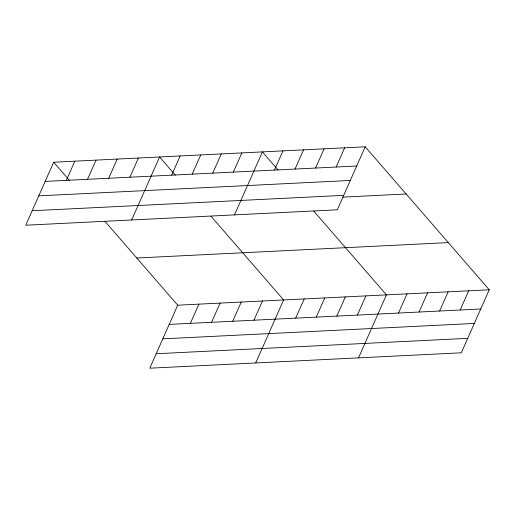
<?xml version="1.0" encoding="UTF-8"?>
<svg xmlns="http://www.w3.org/2000/svg" width="515" height="515" viewBox="0 0 515 515"><rect width="100%" height="100%" fill="white"/><g stroke="black" fill="none" stroke-linecap="round" stroke-linejoin="round"><path stroke-width="0.77" d="M365.206 146.807L53.669 162.212L25.75 225.209L337.293 209.805L365.206 146.807L489.25 289.791L461.331 352.788L149.794 368.193L177.707 305.195L489.25 289.791M66.345 180.359L74.849 161.163M87.531 179.317L96.035 160.114M108.717 178.267L117.22 159.071M129.896 177.218L138.406 158.021M131.673 219.969L159.592 156.972L175.332 175.119M171.643 175.158L180.153 155.955M192.204 174.141L200.715 154.944M212.766 173.124L221.276 153.927M233.327 172.107L241.838 152.91M234.48 214.89L262.399 151.893L278.145 170.04M190.389 323.343L198.893 304.146M274.45 170.072L282.96 150.876M211.575 322.3L220.079 303.097M295.011 169.055L303.522 149.859M232.754 321.251L241.265 302.054M315.573 168.038L324.083 148.841M253.94 320.201L262.45 301.005M336.14 167.021L344.644 147.824M255.717 362.953L283.636 299.955L210.938 216.165M295.687 318.141L304.198 298.938M316.249 317.124L324.759 297.921M336.81 316.107L345.32 296.91M357.371 315.09L365.882 295.893M358.524 357.873L386.443 294.876L313.744 211.079M398.494 313.056L407.005 293.859M419.056 312.039L427.566 292.842M439.617 311.021L448.127 291.825M460.178 310.004L468.689 290.808M45.159 181.409L356.702 166.004M38.754 195.861L350.297 180.462M32.155 210.757L343.692 195.352M342.874 197.123L406.142 193.994M136.778 258.009L448.314 242.604M169.203 324.392L480.74 308.987M162.798 338.844L474.334 323.446M156.2 353.741L467.736 338.336M53.669 162.212L69.409 180.359M105.015 221.399L177.707 305.195"/></g></svg>
